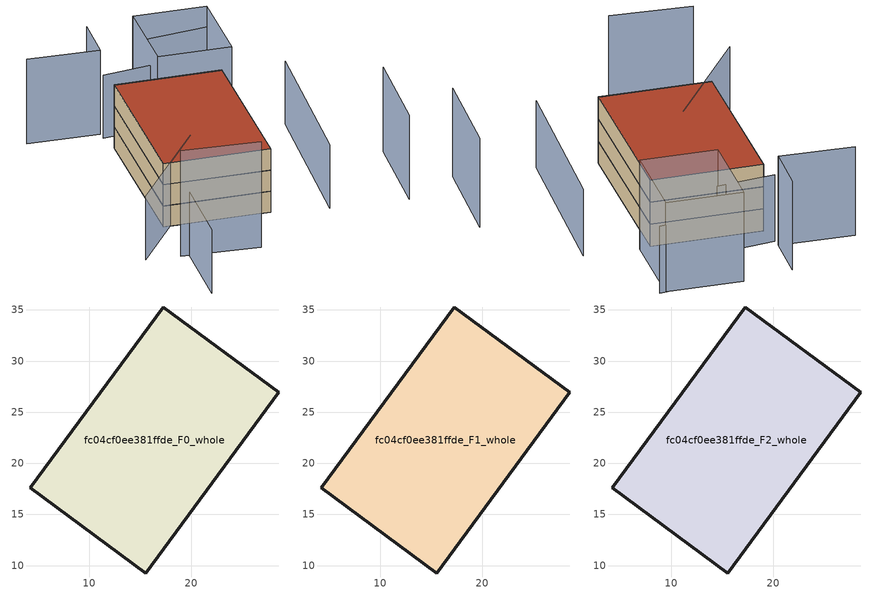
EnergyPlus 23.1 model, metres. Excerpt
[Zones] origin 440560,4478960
fc04cf0ee381ffde_F0_whole
 floor ground (EU_floor_Construction): 15.55,9.27 28.56,26.94 17.22,35.29 4.22,17.62 z0
 wall outside (EU_wall_Construction): 4.22,17.62 17.22,35.29 28.56,26.94 15.55,9.27 4.22,17.62 z0:3
fc04cf0ee381ffde_F1_whole
 floor to fc04cf0ee381ffde_F0_whole (EU_floor_Construction): 15.55,9.27 28.56,26.94 17.22,35.29 4.21,17.62 z3
 wall outside (EU_wall_Construction): 4.22,17.62 17.22,35.29 28.56,26.94 15.55,9.27 4.22,17.62 z3:6
fc04cf0ee381ffde_F2_whole
 floor to fc04cf0ee381ffde_F1_whole (EU_floor_Construction): 15.55,9.27 28.56,26.94 17.22,35.29 4.21,17.62 z6
 wall outside (EU_wall_Construction): 4.22,17.62 17.22,35.29 28.56,26.94 15.55,9.27 4.22,17.62 z6:9
 roof outside (EU_roof_Construction): 28.56,26.94 15.55,9.27 4.22,17.62 17.22,35.29 z9
shading: 28.79,-2.44 36.94,7.85 / 22.97,44 19.03,38.87 / 19.03,38.87 11.5,44.66 / 28.75,41.11 36.52,35.33 / 36.52,35.33 29.8,26.3 / 29.8,26.3 22.02,32.08 / 22.02,32.08 28.75,41.11 z0:12; 20.89,4.01 35.27,22.01 / 37.18,34.96 28.14,40.02 / 24.99,34.28 18.44,37.93 / 0.24,10.46 -6.08,2.15 / 12.34,19.54 -4.02,14.07 z0:9; -0.63,11.18 7.44,4.62 z0:15
[Building]
EU S2 Campaign: North Axis=0; Terrain=City; Solar Distribution=FullExterior
[Site:Location]
Madrid: Latitude=40.5; Longitude=-3.5; Time Zone=1; Elevation=609
[SizingPeriod:WeatherFileDays]
AnnualSizingPeriod: Begin Month=1; Begin Day of Month=1; End Month=12; End Day of Month=31; Day of Week for Start Day=Monday; Use Weather File Daylight Saving Period=No; Use Weather File Rain and Snow Indicators=No
[MATERIAL]
EU_InternalMass_Material: Roughness=MediumRough; Thickness=0.1; Conductivity=1; Density=1800; Specific Heat=900; Thermal Absorptance=0.9; Solar Absorptance=0.7; Visible Absorptance=0.7
[MATERIAL:NOMASS] Roughness=MediumRough; Thermal Absorptance=0.9; Solar Absorptance=0.7; Visible Absorptance=0.7
Name | Thermal Resistance
EU_wall_NoMass; EU_roof_NoMass | 2.16768
EU_floor_NoMass | 1.14339
[CONSTRUCTION]
EU_wall_Construction: EU_wall_NoMass
EU_roof_Construction: EU_roof_NoMass
EU_floor_Construction: EU_floor_NoMass
EU_InternalMass_Construction: EU_InternalMass_Material
[ZONE] Type=1; Multiplier=1; Ceiling Height=autocalculate; Volume=926.896; Floor Area=autocalculate; Part of Total Floor Area=Yes
fc04cf0ee381ffde_F0_whole; fc04cf0ee381ffde_F1_whole; fc04cf0ee381ffde_F2_whole
[INTERNALMASS] Construction=EU_InternalMass_Construction; Surface Area=308.965
Name | Zone or ZoneList
fc04cf0ee381ffde_F0_whole_EU_InternalMass | fc04cf0ee381ffde_F0_whole
fc04cf0ee381ffde_F1_whole_EU_InternalMass | fc04cf0ee381ffde_F1_whole
fc04cf0ee381ffde_F2_whole_EU_InternalMass | fc04cf0ee381ffde_F2_whole
[OTHEREQUIPMENT] Fuel Type=Electricity; Design Level Calculation Method=Watts/Area; Power per Zone Floor Area=1; Fraction Latent=0; Fraction Radiant=0; Fraction Lost=0; Carbon Dioxide Generation Rate=0; EndUse Subcategory=EU_Step8_InternalGains
Name | Zone or ZoneList or Space or SpaceList | Schedule
EU_Step8_InternalGain_fc04cf0ee381ffde_F0_whole_f000 | fc04cf0ee381ffde_F0_whole | EU_Step8_GainSchedule_fc04cf0ee381ffde_F0_whole_f000
EU_Step8_InternalGain_fc04cf0ee381ffde_F1_whole_f000 | fc04cf0ee381ffde_F1_whole | EU_Step8_GainSchedule_fc04cf0ee381ffde_F1_whole_f000
EU_Step8_InternalGain_fc04cf0ee381ffde_F2_whole_f000 | fc04cf0ee381ffde_F2_whole | EU_Step8_GainSchedule_fc04cf0ee381ffde_F2_whole_f000
[ZONEVENTILATION:DESIGNFLOWRATE] Schedule=EU_AlwaysOn; Design Flow Rate Calculation Method=AirChanges/Hour; Air Changes per Hour=0.480546; Ventilation Type=Natural; Fan Pressure Rise=0; Fan Total Efficiency=1; Constant Term Coefficient=1; Temperature Term Coefficient=0; Velocity Term Coefficient=0; Velocity Squared Term Coefficient=0; Minimum Indoor Temperature=-100; Maximum Indoor Temperature=100; Delta Temperature=-100; Minimum Outdoor Temperature=-100; Maximum Outdoor Temperature=100; Maximum Wind Speed=40
Name | Zone or ZoneList or Space or SpaceList
EU_ConstantAir_fc04cf0ee381ffde_F0_whole | fc04cf0ee381ffde_F0_whole
EU_ConstantAir_fc04cf0ee381ffde_F1_whole | fc04cf0ee381ffde_F1_whole
EU_ConstantAir_fc04cf0ee381ffde_F2_whole | fc04cf0ee381ffde_F2_whole
[HVACTEMPLATE:THERMOSTAT] Constant Heating Setpoint=20; Constant Cooling Setpoint=50
EU_HeatOnly_fc04cf0ee381ffde_F0_whole; EU_HeatOnly_fc04cf0ee381ffde_F1_whole; EU_HeatOnly_fc04cf0ee381ffde_F2_whole
[HVACTEMPLATE:ZONE:IDEALLOADSAIRSYSTEM] System Availability Schedule=EU_AlwaysOn; Maximum Heating Supply Air Temperature=50; Minimum Cooling Supply Air Temperature=13; Maximum Heating Supply Air Humidity Ratio=0.0156; Minimum Cooling Supply Air Humidity Ratio=0.0077; Heating Limit=NoLimit; Cooling Limit=NoLimit; Heating Availability Schedule=EU_AlwaysOn; Cooling Availability Schedule=EU_CoolingOff; Dehumidification Control Type=ConstantSensibleHeatRatio; Cooling Sensible Heat Ratio=0.7; Dehumidification Setpoint=60; Humidification Control Type=None; Humidification Setpoint=30; Outdoor Air Method=None; Outdoor Air Flow Rate per Person=0.00944; Outdoor Air Flow Rate per Zone Floor Area=0; Outdoor Air Flow Rate per Zone=0; Demand Controlled Ventilation Type=None; Outdoor Air Economizer Type=NoEconomizer; Heat Recovery Type=None; Sensible Heat Recovery Effectiveness=0.7; Latent Heat Recovery Effectiveness=0.65
Name | Template Thermostat
fc04cf0ee381ffde_F0_whole | EU_HeatOnly_fc04cf0ee381ffde_F0_whole
fc04cf0ee381ffde_F1_whole | EU_HeatOnly_fc04cf0ee381ffde_F1_whole
fc04cf0ee381ffde_F2_whole | EU_HeatOnly_fc04cf0ee381ffde_F2_whole
[SIZING:ZONE] Zone Cooling Design Supply Air Temperature Input Method=SupplyAirTemperature; Zone Cooling Design Supply Air Temperature=13; Zone Heating Design Supply Air Temperature Input Method=SupplyAirTemperature; Zone Heating Design Supply Air Temperature=50; Zone Cooling Design Supply Air Humidity Ratio=0.008; Zone Heating Design Supply Air Humidity Ratio=0.008; Cooling Design Air Flow Method=DesignDay; Cooling Design Air Flow Rate=0; Cooling Minimum Air Flow per Zone Floor Area=0.000762; Cooling Minimum Air Flow=0; Cooling Minimum Air Flow Fraction=0.2; Heating Design Air Flow Method=DesignDay; Heating Design Air Flow Rate=0; Heating Maximum Air Flow per Zone Floor Area=0.002032; Heating Maximum Air Flow=0.141576; Heating Maximum Air Flow Fraction=0.3; Account for Dedicated Outdoor Air System=No; Dedicated Outdoor Air System Control Strategy=NeutralSupplyAir; Dedicated Outdoor Air Low Setpoint Temperature for Design=autosize; Dedicated Outdoor Air High Setpoint Temperature for Design=autosize; Zone Load Sizing Method=Sensible Load Only No Latent Load; Zone Latent Cooling Design Supply Air Humidity Ratio Input Method=HumidityRatioDifference; Zone Cooling Design Supply Air Humidity Ratio Difference=0.005; Zone Latent Heating Design Supply Air Humidity Ratio Input Method=HumidityRatioDifference; Zone Humidification Design Supply Air Humidity Ratio Difference=0.005
fc04cf0ee381ffde_F0_whole; fc04cf0ee381ffde_F1_whole; fc04cf0ee381ffde_F2_whole
[SCHEDULE:CONSTANT]
Name | Hourly Value
EU_AlwaysOn | 1
EU_CoolingOff | 0
[SCHEDULE:FILE] Column Number=1; Rows to Skip at Top=0; Number of Hours of Data=8760; Column Separator=Comma; Interpolate to Timestep=No; Minutes per Item=60; Adjust Schedule for Daylight Savings=Yes
Name | File
EU_Step8_GainSchedule_fc04cf0ee381ffde_F0_whole_f000 | ../../schedules/fc04cf0ee381ffde/fc04cf0ee381ffde_F0_whole_f000_gain.csv
EU_Step8_GainSchedule_fc04cf0ee381ffde_F1_whole_f000 | ../../schedules/fc04cf0ee381ffde/fc04cf0ee381ffde_F1_whole_f000_gain.csv
EU_Step8_GainSchedule_fc04cf0ee381ffde_F2_whole_f000 | ../../schedules/fc04cf0ee381ffde/fc04cf0ee381ffde_F2_whole_f000_gain.csv
